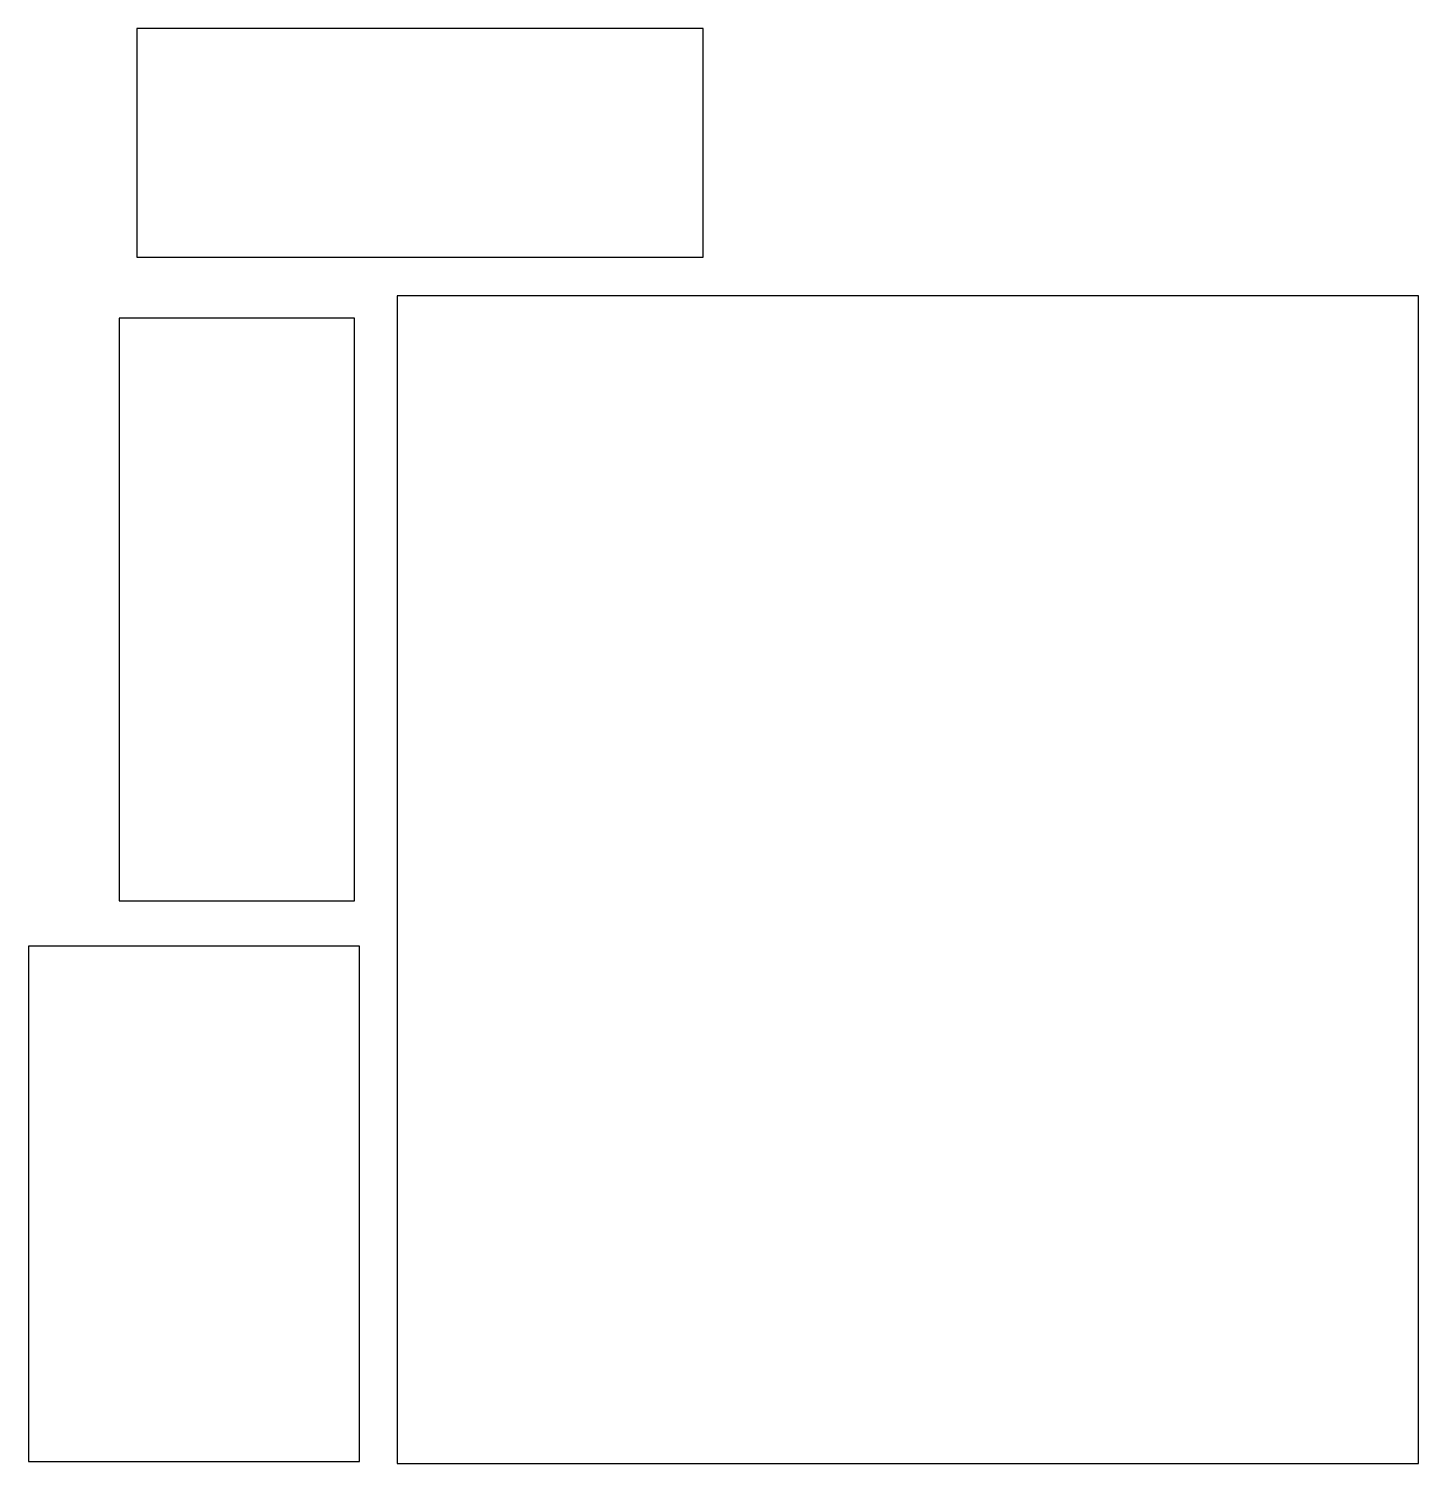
# Model space of a CAD drawing. Header units: millimetres. Extents: x -151 to -6, y 2 to 151.
import ezdxf

# ---------------------------------------------------------------- set-up
doc = ezdxf.new("R2010")
doc.units = ezdxf.units.MM
doc.layers.get('0').update_dxf_attribs({"linetype": 'CONTINUOUS'})

msp = doc.modelspace()

# ---------------------------------------------------------------- linework, layer by layer
for points in [[(-80.38, 151.12), (-139.41, 151.12), (-139.41, 127.29), (-80.38, 127.29)], [(-112.28, 1.58), (-5.85, 1.58), (-5.85, 123.26), (-112.28, 123.26)], [(-116.72, 60.2), (-116.72, 120.96), (-141.24, 120.96), (-141.24, 60.2)], [(-150.67, 1.77), (-116.19, 1.77), (-116.19, 55.47), (-150.67, 55.47)]]:
    msp.add_lwpolyline(points, close=True)

doc.saveas('drawing.dxf')
